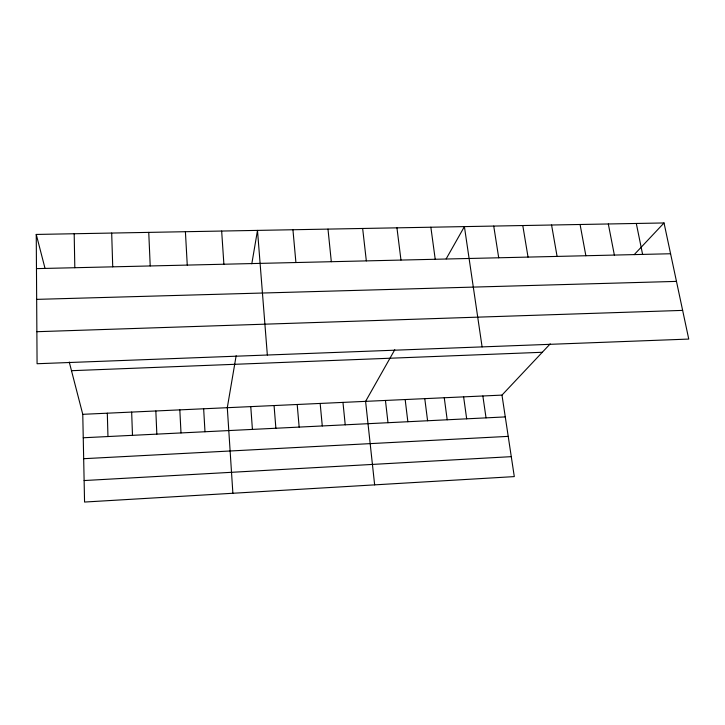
<?xml version="1.0" encoding="UTF-8"?>
<svg xmlns="http://www.w3.org/2000/svg" width="725" height="725" viewBox="0 0 725 725"><rect width="100%" height="100%" fill="white"/><g stroke="black" fill="none" stroke-linecap="round" stroke-linejoin="round"><path stroke-width="1.09" d="M236.151 355.721L227.297 407.695L232.879 493.263M251.802 263.818L257.493 230.396L267.344 355.023M394.79 349.722L365.59 401.36L374.644 484.862M446.174 258.852L464.408 226.608L482.098 346.894M69.247 362.02L82.768 414.319L501.981 395.107L550.23 343.858M634.212 254.638L664.028 222.956L688.75 339.073L37.075 363.733L36.25 234.438L664.028 222.956M84.118 480.548L511.279 456.659M83.674 458.698L508.216 436.368M83.248 437.764L505.28 416.911M71.485 370.692L542.3 352.278M36.866 331.706L682.642 310.391M36.667 299.371L676.47 281.391M36.468 268.622L670.58 253.75M36.25 234.438L44.995 268.25M636.305 223.463L642.604 254.403M608.32 223.98L614.365 255.064M580.082 224.496L585.863 255.735M551.571 225.013L557.09 256.405M522.788 225.538L528.036 257.085M493.734 226.073L498.709 257.774M501.981 395.107L514.297 476.597L84.562 502.044L82.768 414.319M482.859 395.986L486.04 417.863M463.619 396.865L466.673 418.823M430.858 227.224L435.218 259.269M444.262 397.753L447.189 419.784M424.778 398.65L427.587 420.754M396.947 227.84L400.97 260.067M405.175 399.548L407.858 421.723M385.446 400.454L387.993 422.711M362.654 228.466L366.333 260.882M327.99 229.1L331.316 261.707M342.961 402.393L345.227 424.823M320.16 403.444L322.281 425.956M292.936 229.743L295.909 262.532M297.196 404.496L299.162 427.097M274.068 405.556L275.881 428.248M250.768 406.625L252.418 429.408M221.66 231.048L223.889 264.226M203.653 408.782L204.985 431.747M185.41 231.71L187.258 265.087M179.827 409.87L180.996 432.934M148.752 232.381L150.211 265.948M155.839 410.975L156.836 434.13M131.66 412.081L132.485 435.326M111.686 233.06L112.728 266.827M107.309 413.196L107.962 436.541M74.186 233.749L74.82 267.724"/></g></svg>
